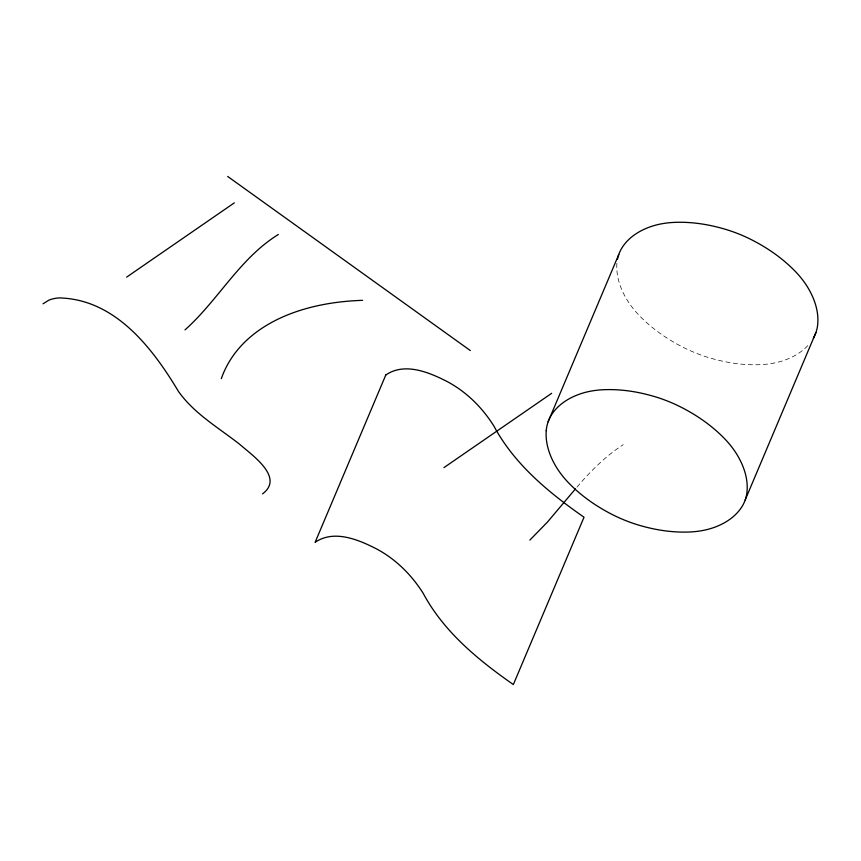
<?xml version="1.0" encoding="UTF-8"?>
<svg xmlns="http://www.w3.org/2000/svg" width="861" height="861" viewBox="0 0 861 861"><rect width="100%" height="100%" fill="white"/><g stroke="black" fill="none" stroke-linecap="round" stroke-linejoin="round"><path stroke-width="0.65" stroke-dasharray="4.3 3.23" d="M616.896 263.305C615.906 276.758 620.781 290.017 627.906 301.232A98.003 58.43 22.9 0 0 638.345 314.566C652.1 329.085 668.932 340.515 686.917 349.157A98.003 58.43 22.9 0 0 705.697 356.648C724.338 362.61 744.076 365.839 763.664 364.472A98.003 58.43 22.9 0 0 779.797 361.717C790.882 358.606 801.559 352.924 809.157 344.12M576.967 487.132C590.549 471.15 605.574 456.147 623.235 444.685"/><path stroke-width="1.29" d="M548.113 421.804L618.79 254.479M745.217 499.897L815.894 332.572M575.439 488.908L547.392 522.132L529.87 540.084M184.997 329.871C218.242 300.285 239.595 258.429 278.361 234.472M43.05 303.793L48.754 300.231A37.895 22.59 22.9 0 1 59.312 297.917C115.137 299.284 152.289 347.704 178.475 391.443C194.295 413.743 218.393 427.637 239.541 444.179C251.573 454.856 284.916 477.338 262.508 493.891M126.61 277.145L234.31 202.862M443.953 467.609L551.653 393.316M227.67 176.44L470.31 350.545M221.309 378.657A257.073 153.269 22.9 0 1 362.61 300.338M813.344 338.212A98.003 58.43 22.9 0 0 817.39 326.836C819.618 312.435 814.409 297.874 806.779 285.82A98.003 58.43 22.9 0 0 796.339 272.496C782.584 257.966 765.752 246.537 747.778 237.894A98.003 58.43 22.9 0 0 728.987 230.414C710.347 224.452 690.619 221.223 671.031 222.579A98.003 58.43 22.9 0 0 654.898 225.345C641.585 229.091 628.498 236.635 621.351 248.851A98.003 58.43 22.9 0 0 617.488 259.215M546.218 430.629C545.228 444.082 550.104 457.342 557.228 468.556A98.003 58.43 22.9 0 0 567.668 481.891C581.423 496.41 598.255 507.839 616.228 516.482A98.003 58.43 22.9 0 0 635.02 523.972C653.66 529.935 673.388 533.163 692.976 531.797A98.003 58.43 22.9 0 0 709.12 529.031C722.433 525.296 735.509 517.741 742.656 505.536A98.003 58.43 22.9 0 0 746.702 494.16C748.93 479.749 743.732 465.198 736.101 453.144A98.003 58.43 22.9 0 0 725.662 439.81C711.907 425.291 695.075 413.861 677.101 405.219A98.003 58.43 22.9 0 0 658.31 397.739C639.669 391.777 619.942 388.548 600.354 389.904A98.003 58.43 22.9 0 0 584.21 392.67C570.897 396.415 557.82 403.96 550.674 416.175A98.003 58.43 22.9 0 0 546.627 427.54L546.218 430.629M385.793 374.998L315.115 542.322C333.885 529.386 358.219 539.535 376.332 548.801C395.694 559.047 411.612 574.89 423.214 593.369C443.878 631.888 478.113 659.913 513.339 684.56L584.016 517.235C548.791 492.589 514.555 464.563 493.891 426.044C482.289 407.565 466.371 391.723 447.01 381.477C428.907 372.21 404.562 362.072 385.793 374.998"/></g></svg>
